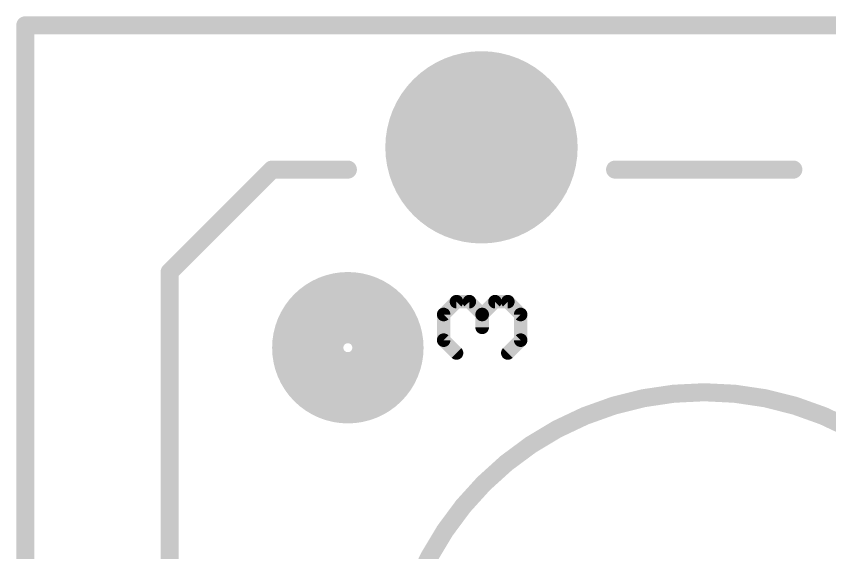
# Model space of a CAD drawing. Extents: x -5.1 to 15.3, y -10.2 to 20.4.
# Drawn here: x -0.1 to 9.03, y 14.4 to 20.42 of the extents above; entities that cross this region are included whole.
import ezdxf

# ---------------------------------------------------------------- set-up
doc = ezdxf.new("R2010")
doc.units = 0
for name, color, linetype in [('17', 110, 'CONTINUOUS'), ('20', 53, 'CONTINUOUS'), ('21', 41, 'CONTINUOUS')]:
    doc.layers.add(name, color=color, linetype=linetype)

# ---------------------------------------------------------------- blocks, each defined once
blk = doc.blocks.new('ROUNDP')
at = {"const_width": 0.5}
blk.add_lwpolyline([(0, -0.25, 1), (0, 0.25, 1), (0, -0.25)], format="xyb", dxfattribs=at)

msp = doc.modelspace()

# ---------------------------------------------------------------- linework, layer by layer
at = {"layer": '20', "const_width": 0.2032}
for points in [[(15.24, 20.32), (0, 20.32)], [(0, 20.32), (0, 0)]]:
    msp.add_lwpolyline(points, dxfattribs=at)
at = {"layer": '20', "const_width": 0.1016}
for points in [[(0, 20.3708, 1), (0, 20.2692)], [(0.0508, 20.32, 1), (-0.0508, 20.32)]]:
    msp.add_lwpolyline(points, format="xyb", dxfattribs=at)
at = {"layer": '21'}
for points, const_width in [([(1.62, 17.55), (2.77, 18.7)], 0.2032), ([(2.77, 18.7), (3.62, 18.7)], 0.2032), ([(6.62, 18.7), (8.62, 18.7)], 0.2032), ([(1.62, 7.85), (1.62, 17.55)], 0.2032), ([(4.6955, 17.0729), (4.8395, 17.2169)], 0.1524), ([(4.8395, 17.2169), (4.9836, 17.2169)], 0.1524), ([(4.9836, 17.2169), (5.1276, 17.0729)], 0.1524), ([(5.1276, 17.0729), (5.2717, 17.2169)], 0.1524), ([(5.2717, 17.2169), (5.4157, 17.2169)], 0.1524), ([(5.4157, 17.2169), (5.5598, 17.0729)], 0.1524), ([(4.6955, 16.7847), (4.6955, 17.0729)], 0.1524), ([(5.1276, 17.0729), (5.1276, 16.9288)], 0.1524), ([(5.5598, 17.0729), (5.5598, 16.7847)], 0.1524), ([(4.8395, 16.6407), (4.6955, 16.7847)], 0.1524), ([(5.5598, 16.7847), (5.4157, 16.6407)], 0.1524)]:
    msp.add_lwpolyline(points, dxfattribs=dict(at, const_width=const_width))
for points, const_width in [([(2.77, 18.7508, 1), (2.77, 18.6492)], 0.1016), ([(2.8059, 18.6641, 1), (2.7341, 18.7359)], 0.1016), ([(3.62, 18.6492, 1), (3.62, 18.7508)], 0.1016), ([(6.62, 18.7508, 1), (6.62, 18.6492)], 0.1016), ([(8.62, 18.6492, 1), (8.62, 18.7508)], 0.1016), ([(1.6708, 17.55, 1), (1.5692, 17.55)], 0.1016), ([(1.5841, 17.5859, 1), (1.6559, 17.5141)], 0.1016), ([(3.62, 16.3, 1), (3.62, 17.1, 1), (3.62, 16.3)], 0.9), ([(4.8395, 17.255, 1), (4.8395, 17.1788)], 0.0762), ([(4.8665, 17.19, 1), (4.8126, 17.2438)], 0.0762), ([(5.0105, 17.2438, 1), (4.9566, 17.19)], 0.0762), ([(4.9836, 17.1788, 1), (4.9836, 17.255)], 0.0762), ([(5.2717, 17.255, 1), (5.2717, 17.1788)], 0.0762), ([(5.2986, 17.19, 1), (5.2447, 17.2438)], 0.0762), ([(5.4427, 17.2438, 1), (5.3888, 17.19)], 0.0762), ([(5.4157, 17.1788, 1), (5.4157, 17.255)], 0.0762), ([(4.6685, 17.0998, 1), (4.7224, 17.0459)], 0.0762), ([(4.7336, 17.0729, 1), (4.6574, 17.0729)], 0.0762), ([(5.1657, 17.0729, 1), (5.0895, 17.0729)], 0.0762), ([(5.1007, 17.0998, 1), (5.1546, 17.0459)], 0.0762), ([(5.1007, 17.0459, 1), (5.1546, 17.0998)], 0.0762), ([(5.5979, 17.0729, 1), (5.5217, 17.0729)], 0.0762), ([(5.5329, 17.0459, 1), (5.5867, 17.0998)], 0.0762), ([(5.0895, 16.9288, 1), (5.1657, 16.9288)], 0.0762), ([(4.7224, 16.8117, 1), (4.6685, 16.7578)], 0.0762), ([(4.6574, 16.7847, 1), (4.7336, 16.7847)], 0.0762), ([(5.5217, 16.7847, 1), (5.5979, 16.7847)], 0.0762), ([(5.5867, 16.7578, 1), (5.5329, 16.8117)], 0.0762), ([(4.8126, 16.6137, 1), (4.8665, 16.6676)], 0.0762), ([(5.3888, 16.6676, 1), (5.4427, 16.6137)], 0.0762), ([(7.62, 9.2, 1), (7.62, 16.2, 1), (7.62, 9.2)], 0.2032)]:
    msp.add_lwpolyline(points, format="xyb", dxfattribs=dict(at, const_width=const_width))

# ---------------------------------------------------------------- block references
at = {"layer": '17', "xscale": 2.159, "yscale": 2.159, "rotation": 270}
msp.add_blockref('ROUNDP', (5.12, 18.95), dxfattribs=at)
msp.add_blockref('ROUNDP', (5.12, 18.95), dxfattribs=at)

doc.saveas('drawing.dxf')
